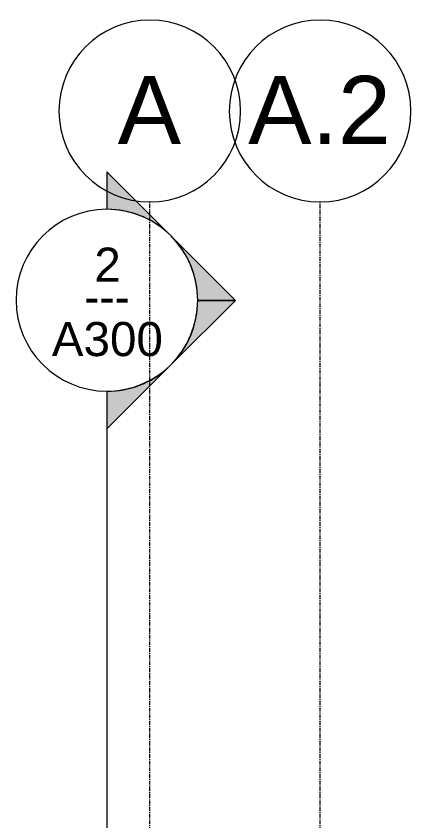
# Model space of a CAD drawing. Header units: inches. Extents: x 12491 to 13453, y 1814 to 2543.
# Drawn here: x 12764.9 to 12817.1, y 2436.6 to 2542.9 of the extents above; entities that cross this region are included whole.
import ezdxf

# ---------------------------------------------------------------- set-up
doc = ezdxf.new("R2010")
doc.units = ezdxf.units.IN
doc.header["$MEASUREMENT"] = 0
doc.linetypes.add('Grid Line 1_2_', pattern=[0.875, 0.5, -0.125, 0.125, -0.125])
for name, color, linetype, lineweight in [('G-ANNO-SYMB', 111, 'Continuous', 9), ('S-GRID-1', 1, 'Grid Line 1_2_', 9), ('S-GRID-IDEN', 1, 'Continuous', 9)]:
    doc.layers.add(name, color=color, linetype=linetype, lineweight=lineweight)
doc.styles.add('Arial', font='arial.ttf', dxfattribs={"height": 4.5})
doc.styles.add('Arial_1', font='arial.ttf', dxfattribs={"height": 9})
doc.styles.add('Century Gothic', font='ufonts.com_century-gothic.ttf', dxfattribs={"height": 4.5})

# ---------------------------------------------------------------- blocks, each defined once
blk = doc.blocks.new('Section - Section Head - Filled-22785-REFLECTED CEILING PLAN - 1ST FLOOR')
at = {"layer": 'G-ANNO-SYMB'}
h = blk.add_hatch(color=256, dxfattribs=at)
edge = h.paths.add_edge_path(flags=0)
edge.add_line((-0.4268, 0.1768), (-0.25, 0.3536))
edge.add_line((-0.25, 0.3536), (-0.25, 0.25))
edge.add_arc((-0.25, 0), 0.25, 90, 135)
h = blk.add_hatch(color=256, dxfattribs=at)
edge = h.paths.add_edge_path(flags=0)
edge.add_arc((-0.25, 0), 0.25, 45, 90)
edge.add_line((-0.25, 0.25), (-0.25, 0.3536))
edge.add_line((-0.25, 0.3536), (-0.0732, 0.1768))
h = blk.add_hatch(color=256, dxfattribs=at)
edge = h.paths.add_edge_path(flags=0)
edge.add_arc((-0.25, 0), 0.2503, 137.9216, 180)
edge.add_line((-0.5003, 0), (-0.6036, 0))
edge.add_line((-0.6036, 0), (-0.4358, 0.1678))
h = blk.add_hatch(color=256, dxfattribs=at)
edge = h.paths.add_edge_path(flags=0)
edge.add_line((-0.0642, 0.1678), (0.1036, 0))
edge.add_line((0.1036, 0), (0.0003, 0))
edge.add_arc((-0.25, 0), 0.2503, 0, 42.0784)
for p, q in [((-0.25, 0.3536), (-0.4268, 0.1768)), ((-0.25, 0.25), (-0.25, 0.3536)), ((-0.0732, 0.1768), (-0.25, 0.3536)), ((-0.25, 0.3536), (-0.25, 0.25)), ((-0.4358, 0.1678), (-0.6036, 0)), ((0.1036, 0), (-0.0642, 0.1678)), ((-0.6036, 0), (-0.5003, 0)), ((0.0003, 0), (0.1036, 0))]:
    blk.add_line(p, q, dxfattribs=at)
for centre, radius, start, end in [((-0.2503, 0), 0.25, 360, 180), ((-0.25, 0), 0.25, 90, 135), ((-0.25, 0), 0.25, 45, 90), ((-0.25, 0), 0.2503, 137.9216, 180), ((-0.25, 0), 0.2503, 0, 42.0784), ((-0.2503, 0), 0.25, 180, 360)]:
    blk.add_arc(centre, radius, start, end, dxfattribs=at)
blk = doc.blocks.new('Grid - Grid Head - Circle-50561-REFLECTED CEILING PLAN - 1ST FLOOR')
at = {"layer": 'S-GRID-IDEN'}
for start, end in [(360, 180), (180, 360)]:
    blk.add_arc((0, 0), 0.25, start, end, dxfattribs=at)

msp = doc.modelspace()

# ---------------------------------------------------------------- linework, layer by layer
at = {"layer": 'G-ANNO-SYMB'}
msp.add_line((12776.89, 2493.34), (12776.89, 1842.82), dxfattribs=at)
at = {"layer": 'S-GRID-1'}
for p, q in [((12782.56, 1849.93), (12782.56, 2518.33)), ((12805.06, 1849.93), (12805.06, 2518.33))]:
    msp.add_line(p, q, dxfattribs=at)

# ---------------------------------------------------------------- block references
at = {"layer": 'G-ANNO-SYMB', "xscale": 47.99999999999997, "yscale": 47.99999999999997, "zscale": 47.99999999999997, "rotation": 269.9999999999999}
msp.add_blockref('Section - Section Head - Filled-22785-REFLECTED CEILING PLAN - 1ST FLOOR', (12776.89, 2493.34), dxfattribs=at)
at = {"layer": 'S-GRID-IDEN', "xscale": 47.99999999999997, "yscale": 47.99999999999997, "zscale": 47.99999999999997}
for p in [(12782.56, 2530.33), (12805.06, 2530.33)]:
    msp.add_blockref('Grid - Grid Head - Circle-50561-REFLECTED CEILING PLAN - 1ST FLOOR', p, dxfattribs=at)

# ---------------------------------------------------------------- texts
at = {"layer": 'G-ANNO-SYMB', "char_height": 4.5, "attachment_point": 1}
for s, insert, width, style in [('2', (12775.23, 2512.3), 4.242, 'Arial'), ('---', (12773.9, 2508.05), 7.7265, 'Century Gothic'), ('A300', (12769.61, 2502.48), 17.877, 'Arial')]:
    msp.add_mtext(s, dxfattribs=dict(at, insert=insert, width=width, style=style))
at = {"layer": 'S-GRID-IDEN', "char_height": 9, "attachment_point": 1, "style": 'Arial_1'}
for s, insert, width in [('A', (12778.31, 2534.97), 10.1505), ('A.2', (12795.55, 2534.97), 22.8765)]:
    msp.add_mtext(s, dxfattribs=dict(at, insert=insert, width=width))

doc.saveas('drawing.dxf')
